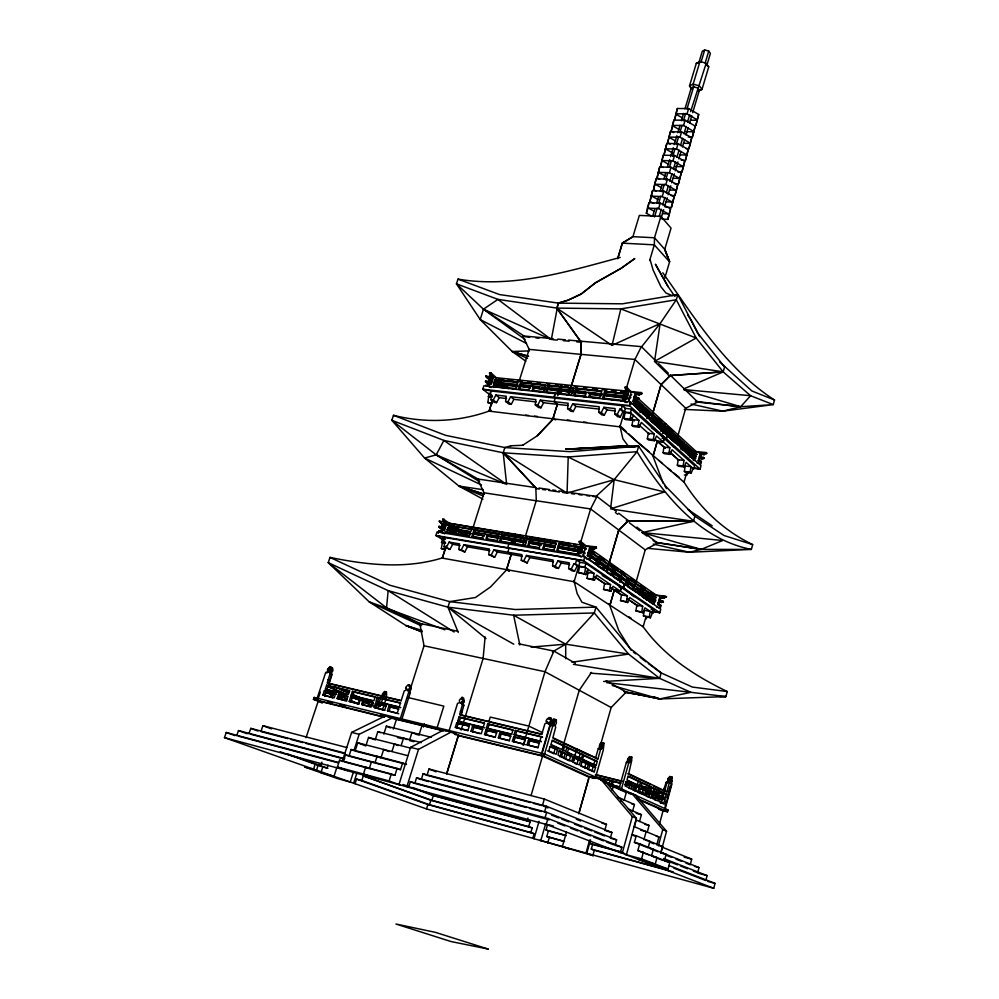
<?xml version="1.0" encoding="UTF-8"?>
<svg xmlns="http://www.w3.org/2000/svg" width="999" height="999" viewBox="0 0 999 999"><rect width="100%" height="100%" fill="white"/><g stroke="black" fill="none" stroke-linecap="round" stroke-linejoin="round"><path stroke-width="1.5" d="M463.861 705.144L461.001 703.121L462.687 700.799L462.137 697.339L463.611 698.026L464.16 701.485L462.475 703.808L463.861 705.144L461.163 715.222L541.758 734.427M486.738 377.322L485.864 375.999L488.236 378.758L485.851 376.611M567.944 449.138L565.721 449.138L638.648 446.216L666.021 486.638L694.904 516.158L693.456 521.341L610.564 508.841L664.51 491.958L614.185 479.67L567.057 493.119L568.219 457.018L637.05 451.698C663.498 494.717 699.175 539.048 751.36 549.425L752.659 544.605C724 530.731 700.199 508.616 683.653 481.443M381.094 696.815L382.405 696.415L382.58 693.893L384.403 691.495L386.438 691.97L386.601 695.254L385.314 697.29M444.73 524.687L440.796 523.251L439.348 521.003L444.642 522.252M441.758 523.863L439.348 521.003M331.68 674.088L328.883 672.14L330.494 669.942L330.107 666.683L331.668 667.382L332.055 670.641L330.457 672.839L331.68 674.088L328.896 683.591L401.198 700.848M601.548 744.18L601.248 742.594L599.75 744.417L599.45 747.989L598.276 748.551L595.466 758.416L597.877 759.003L600.686 749.125L601.848 748.563L602.16 744.992L604.07 743.368L603.209 750.361L595.342 778.096M633.478 415.409L631.356 420.242L630.082 419.118L631.106 413.286L625.049 412.587L621.316 409.278L622.377 405.694L625.399 408.391L631.455 409.078L694.605 465.721L693.668 469.068L686.138 462.35L684.228 466.958L683.104 465.971L684.04 460.477L672.015 449.737L670.054 454.408L668.905 453.384L669.854 447.802L656.505 435.976L654.47 440.721L653.271 439.647L654.258 433.966L641.333 422.427L639.235 427.222L637.986 426.123L638.998 420.342L630.406 412.662L622.939 411.813L620.254 417.008L617.707 416.708L614.647 414.036L615.109 408.579L603.933 407.305L601.236 412.487L598.713 412.2L599.2 406.768L572.752 403.771L570.079 408.891L567.607 408.616L568.131 403.246L540.372 400.099L537.699 405.169L535.289 404.882L535.851 399.588L510.626 396.728L507.967 401.735L505.606 401.461L506.206 396.228L495.891 395.055L493.244 400.037L490.909 399.762L491.52 394.568L490.234 394.418L491.321 391.009L622.377 405.694L629.482 405.631L700.074 469.105L701.023 465.709L630.556 401.973L483.866 385.789L482.754 389.235L488.761 393.968M669.929 777.971L669.692 776.523L668.381 778.246L668.094 781.543L667.082 782.092L664.585 791.245L666.87 791.807L669.355 782.654L670.366 782.092L670.666 778.795L672.315 777.247L671.515 783.703L664.922 808.004M485.114 636.887L483.116 658.453L461.151 730.082M610.476 587.574L614.285 590.159L620.254 591.196L621.316 587.424L654.033 609.815L653.046 613.324L644.942 607.829L642.931 612.762L641.733 611.95L642.694 606.293L629.757 597.502L627.684 602.509L626.435 601.673L627.422 595.916L612.986 586.263L610.839 591.346L609.54 590.471L610.564 584.615L596.628 575.149L594.405 580.307L593.069 579.408L594.105 573.438L584.84 567.145L577.31 565.834L574.525 571.253L571.952 570.791L568.656 568.606L569.193 562.799L557.917 560.851L555.144 566.246L552.597 565.796L553.146 560.027L526.498 555.432L523.738 560.764L521.253 560.327L521.84 554.632L493.931 549.812L491.171 555.082L488.736 554.657L489.385 549.038L463.973 544.655L461.238 549.85L458.866 549.438L459.528 543.893L449.15 542.095L446.416 547.265L444.068 546.853L444.755 541.346L443.469 541.121L444.605 537.537L583.653 560.714L623.364 587.912L624.425 584.215L584.79 556.868L437.062 531.868L435.901 535.489L442.532 539.547M553.621 721.253L553.858 719.13L556.356 719.705L556.306 723.376L554.994 725.736L555.706 727.21L552.909 737.662L597.877 759.003M618.856 789.26L626.398 762.287L627.509 761.8L627.734 759.153L629.445 756.593L631.793 757.155L631.718 760.514L628.708 773.701L666.87 791.807M610.751 507.305L614.185 479.67L637.05 451.698L638.648 446.216L569.842 451.648L504.957 447.577M443.956 527.534L443.044 530.382L444.53 530.631L445.417 527.859L442.607 526.785L441.97 524.575L445.891 526.348L446.815 523.476L443.431 521.64L442.694 518.868L450.099 523.601L448.626 523.364M446.815 523.476L444.917 521.89L444.193 519.105M489.897 387.325L487.524 385.439L488.311 382.954L491.283 384.303L492.12 381.655L489.423 380.519L488.823 378.234L492.582 380.219L493.456 377.485L491.983 377.322L490.209 375.512L489.547 372.664L491.021 372.827L496.54 378.022L495.067 377.872M493.456 377.485L491.695 375.674L491.021 372.827M577.859 552.297L580.968 553.583L583.204 546.028L579.82 544.13L579.195 541.221L580.844 541.495L586.251 546.091M583.204 546.028L581.468 544.405L580.844 541.495M626.361 394.667L627.222 391.77L625.611 389.897L625.049 386.913L626.685 387.088L631.68 392.482M625.087 398.963L626.723 399.138L628.846 391.945L627.247 390.072L626.685 387.088M691.183 473.114L690.084 472.14L691.008 466.695L685.239 465.959L684.315 471.391L685.426 472.365L691.183 473.114L693.056 468.531M642.931 612.762L635.888 610.876L636.85 605.232L642.694 606.293M670.054 454.408L664.198 453.671L663.036 452.647L663.985 447.077L669.854 447.802M650.411 617.794L643.418 615.921L644.38 610.327L650.187 611.388L649.238 616.995L650.411 617.794L652.397 612.887M684.228 466.958L678.433 466.208L677.31 465.222L678.246 459.74L684.04 460.477M627.684 602.509L620.516 600.599L621.503 594.855L614.323 590.009L620.279 591.071L621.303 587.562L585.938 563.374L579.832 562.325L576.573 560.102L575.449 563.873L579.482 566.595L585.589 567.657L584.527 573.676L585.901 574.587L588.149 569.393M654.47 440.721L648.538 439.985L647.327 438.923L648.314 433.254L654.258 433.966M585.901 574.587L578.421 572.602L579.482 566.595M594.405 580.307L587 578.334L588.036 572.377L594.105 573.438M631.356 420.242L625.299 419.53L624.025 418.406L625.049 412.587M639.235 427.222L633.229 426.511L631.967 425.399L632.979 419.642L638.998 420.342M610.839 591.346L603.546 589.398L604.57 583.553L594.393 576.673M651.485 216.059L646.365 213.274L648.925 202.66L660.252 203.097L670.566 208.766L667.856 219.343L662.237 219.106M648.226 206.568L648.925 202.66M653.783 203.496L649.949 201.398L652.534 190.722L663.848 191.109L674.125 196.815L671.403 207.442L665.784 207.23M491.995 403.946L487.862 402.535L489.173 393.019M649.949 201.398L652.534 190.722M445.566 549.937L441.308 548.551L442.345 542.857L441.521 542.345L442.657 538.786L445.404 539.26M656.068 190.971L653.521 189.56L656.118 178.833L667.432 179.171L677.684 184.902L674.937 195.592L670.729 195.454M653.521 189.56L656.118 178.833M659.615 179.196L657.08 177.772L659.702 166.995L671.003 167.283L681.218 173.052L678.458 183.791L674.25 183.666M657.08 177.772L659.702 166.995M663.161 167.47L660.626 166.046L663.261 155.207L674.562 155.444L684.74 161.239L681.955 172.04L677.759 171.928M660.626 166.046L663.261 155.207M666.808 143.456L664.16 154.345L666.808 143.456L678.096 143.644L688.236 149.475L685.451 160.327L681.243 160.24M670.192 144.143L667.669 142.707L670.341 131.768L681.618 131.905L691.733 137.762L688.923 148.676L686.126 148.626M667.669 142.707L670.341 131.768M673.688 132.555L671.178 131.119L673.863 120.117L685.139 120.205L695.217 126.086L692.382 137.063L688.186 137M673.039 124.425L673.863 120.117M677.372 108.516L674.662 119.568L677.372 108.516L688.636 108.554L698.676 114.473L695.828 125.487L698.676 114.473M667.856 219.343L670.566 208.766M671.403 207.442L674.125 196.815M674.937 195.592L677.684 184.902M678.458 183.791L681.218 173.052M681.955 172.04L684.74 161.239M685.451 160.327L688.236 149.475M688.923 148.676L691.733 137.762M692.382 137.063L695.217 126.086M662.787 272.764C695.204 318.706 726.373 368.881 774.512 400L773.251 404.62L750.586 395.716L723.201 371.89L696.178 337.999L620.829 308.891L556.78 308.092L612.012 345.392L620.829 308.891L676.298 299.762L677.809 294.618L622.365 303.821L558.329 303.134L556.78 308.092L581.58 342.595M590.534 839.934L586.788 853.296L713.761 888.286L715.034 883.366L668.905 865.484M660.476 852.159L699 867.557L697.652 872.726L693.356 871.041M663.573 858.478L707.092 875.611L705.818 880.531L673.826 868.156M661.738 846.965L691.695 859.14L690.209 864.797L685.913 863.086M668.031 869.018L641.57 858.878L624.675 854.27L651.498 864.497L668.031 869.018L669.792 862.412L637.849 850.574L639.685 843.793L634.402 842.382L636.201 835.763L631.942 834.627M642.719 626.148C663.96 656.018 694.792 675.836 727.272 691.545L725.923 696.59L659.727 698.938L624.949 691.882M659.54 823.875L663.136 810.464L639.335 799.912M661.5 810.326L667.557 811.85L668.044 810.014L544.68 753.983L314.086 697.427L313.449 699.325L321.965 702.871M660.651 853.221L666.558 831.205L635.664 795.142L626.423 792.032L605.057 782.354M636.201 835.763L662.649 846.54L660.926 852.959L666.108 854.357L664.347 860.938L669.792 862.412M662.924 860.376L651.548 855.931L653.346 849.25L649.412 848.201M656.755 844.967L658.928 836.937L633.816 826.473M658.378 845.791L662.749 829.57L631.78 793.368M643.918 839.747L646.128 831.605L640.696 830.181M647.202 832.379L649.088 825.449L636.226 819.967L634.303 826.997M641.57 858.878L643.418 852.072M658.691 796.715L657.554 800.848L652.347 798.451L653.483 794.305L658.691 796.715L652.472 794.33M661.9 796.128L662.587 793.581L654.008 791.433M663.536 790.421L666.108 782.392L667.994 781.93L667.732 779.395L669.979 776.91L671.041 777.434M660.426 803.308L661.538 799.225L652.11 796.852M660.127 797.876L662.524 798.988L661.4 803.084L663.686 803.658L664.81 799.562L660.027 797.339L658.903 801.46L663.686 803.658M653.858 788.636L664.035 793.431L662.986 797.264L665.272 797.839L666.321 794.005L654.894 788.611L653.833 792.494L665.272 797.839M665.009 805.007L666.171 800.711M666.945 797.851L670.067 786.413M670.591 782.279L671.965 780.694M664.909 809.777L671.902 784.065L670.841 783.553M600.786 779.295L604.957 781.193L636.413 818.293L626.423 854.757L622.252 853.158L632.317 816.545L600.786 779.295L590.284 776.685M639.547 821.515L641.408 814.684L628.483 809.078M650.973 797.826L645.891 795.504L647.04 791.32L652.11 793.668L650.973 797.826L648.663 797.239L649.8 793.094L647.265 791.92M641.071 782.617L651.535 787.549L650.474 791.433L652.784 792.007L653.846 788.124L642.095 782.579L641.008 786.525L652.784 792.007M655.269 800.261L656.393 796.141M549.238 819.854L414.822 783.391L416.546 777.834L546.64 812.312L616.595 839.859L615.084 845.329L621.853 847.152L620.342 852.646L622.252 853.158M632.642 811.051L634.427 804.557L617.307 796.965M637.837 791.807L639.01 787.587L634.053 785.289L632.879 789.535L637.837 791.807L633.016 790.084M639.497 785.813L640.584 781.867L628.109 775.986L626.997 779.982L639.497 785.813L637.162 785.239L638.249 781.293L628.533 776.71M639.485 788.311L643.306 790.084L642.157 794.267L644.467 794.842L645.629 790.659L640.546 788.311L639.385 792.519L644.467 794.842M609.989 786.288L610.751 783.553M416.546 777.834L421.278 779.62L423.077 773.813L546.228 806.181L611.937 832.467L610.352 838.186L616.595 839.859M620.729 801.448L621.465 798.813L618.756 798.126M624.1 800.436L626.423 792.032M626.41 782.254L630.169 783.99L628.995 788.236L631.343 788.823L632.517 784.577L626.261 781.68L625.074 785.951L631.343 788.823M634.278 790.546L635.327 786.762L625.187 784.227M635.514 791.22L636.675 787.012L634.19 785.863M656.53 606.992L660.339 608.054L661.051 605.506L657.717 604.52L658.478 601.798L663.411 602.285L662.874 601.023L658.903 600.312L659.69 597.489L666.508 596.765L663.773 598.264L659.69 597.489M699.65 458.641L698.9 461.313L698.214 460.689L698.938 458.091L703.771 458.504L703.97 457.804L699.337 456.668L700.087 453.971L703.408 454.07L706.093 452.547L706.78 453.171L704.095 454.707L700.087 453.971M658.466 605.032L659.24 602.235M660.426 598.001L659.64 600.824L658.903 600.312M658.004 603.471L659.29 602.597M700.786 454.607L700.024 457.305L699.337 456.668M699.263 460.539L699.45 459.84M673.289 871.915L594.293 850.249L591.283 849.125L592.594 844.417L589.797 843.368L621.253 851.922M659.602 607.542L660.314 604.982L657.717 604.52M610.027 786.113L610.639 783.94L604.645 782.442M700.786 461.014L701.473 461.638L700.799 464.085L700.099 463.461L700.786 461.014L698.214 460.689M662.674 601.76L662.874 601.023M703.084 457.879L703.284 457.167M594.293 850.249L592.981 854.932L593.831 855.244M612.212 790.396L613.398 786.138L610.526 785.414M604.745 830.556L606.468 824.325L544.293 799.038L428.971 769.018L427.023 775.336L530.382 802.522M621.216 789.859L628.746 762.861L629.87 762.374L630.094 759.715L631.793 757.155M646.016 616.633L643.144 626.835L609.977 605.132L614.298 590.034L621.902 595.154M686.738 472.502L684.003 482.23L653.184 455.556L657.305 441.183L663.224 441.87L664.21 438.411L663.249 441.995L657.342 441.271L653.184 455.669L619.942 426.835L489.073 411.151L492.657 399.85L489.073 411.151M654.033 599.912L654.782 597.252L642.519 588.673M693.381 460.551L695.179 454.133L684.927 444.767M653.958 603.846L655.844 597.115L642.532 594.742M694.492 460.214L696.291 453.796L691.895 453.246M539.997 840.309L593.443 855.743L586.001 853.009L589.622 840.097M683.915 388.836L723.201 371.89L724.6 366.958L697.627 332.954L677.809 294.618L672.065 295.604L665.871 292.932L660.938 286.788L653.109 270.005L650.137 259.827M609.003 784.19L610.064 780.456L594.38 776.535M611.088 784.715L612.137 780.968L620.829 783.141M612.137 780.968L613.249 781.48L612.2 785.214L617.994 786.675M635.789 588.848L640.047 591.808L639.273 594.555L640.846 594.842L642.769 588.024L630.007 579.07L628.034 585.988L633.753 589.934L634.54 587.162L628.833 583.191M628.421 578.796L641.196 587.749L640.471 590.309L642.045 590.584L629.27 581.668M680.719 449.1L681.468 446.478L677.497 442.882M681.867 445.042L682.554 442.607L671.765 432.729M578.671 813.785L589.235 776.435M579.008 813.136L588.723 778.783M671.141 435.864L676.448 440.684L675.686 443.331L670.379 438.524L672.265 431.93L684.115 442.794L682.28 449.3L680.294 447.502M628.383 583.703L632.966 586.888L632.167 589.66L633.753 589.934M634.815 586.475L645.229 549.862L657.554 543.006L636.813 527.11M676.61 440.309L685.714 408.279L697.639 401.998L670.416 375.262L661.063 384.615L650.661 420.542L654.095 423.588M566.433 832.279L562.387 846.49L569.954 849.25M677.322 444.817L678.084 442.17L683.029 446.665L681.468 446.478M587.1 768.468L588.361 764.023L582.242 761.176L580.956 765.659L587.1 768.468L580.981 766.183M588.923 764.809L593.144 766.77L591.883 771.178L594.293 771.777L595.554 767.357L589.947 764.759L588.686 769.205L594.293 771.777M596.078 765.496L582.629 759.228L583.828 755.032L597.252 761.363L596.078 765.496L593.668 764.909L594.842 760.776L582.742 755.082M599.263 749.362L611.151 707.504L626.173 692.095L606.156 680.731M564.06 841.495L546.79 836.525L548.414 830.893L546.016 829.994L547.614 824.45M619.867 581.83L621.478 576.236L614.822 571.728M621.328 578.808L627.572 582.305L621.765 578.284L620.966 581.093L626.773 585.114L628.746 578.184L622.227 573.626L622.789 571.665L621.191 571.391L624.937 574.025M662.787 433.141L664.323 427.822L658.154 422.315M663.811 432.579L664.585 429.895L669.967 434.79L668.393 434.602L664.073 430.694M547.677 843.094L549.3 837.449M673.151 446.678L666.271 438.661L667.282 435.139L666.283 438.773L662.312 438.286M625.174 584.827L625.998 581.955M622.227 573.626L620.629 573.351L627.16 577.909L626.41 580.506L628.009 580.794L619.88 575.961L623.139 578.234M668.806 433.154L669.505 430.681L658.304 420.567M657.729 423.788L663.199 428.758L662.424 431.456L656.942 426.486L658.878 419.805L671.091 430.856L669.205 437.462L664.897 433.554M573.414 757.617L578.196 759.839L576.91 764.322L574.512 763.224M581.393 758.653L567.519 752.185L568.756 747.926L582.604 754.457L581.393 758.653L578.958 758.054L580.157 753.87L567.682 747.989M580.631 760.439L579.345 764.922L573.376 762.175L574.675 757.667L580.631 760.439L578.196 759.839M584.665 767.869L585.938 763.423L582.255 761.725M586.001 853.009L534.04 838.735L539.073 821.29M544.467 812.299L546.228 806.181M544.942 818.193L546.64 812.312M540.809 840.596L545.666 823.713M546.228 824.425L547.939 818.493L410.327 781.717L408.591 787.312L546.228 824.425L620.342 852.646M613.948 573.813L618.681 577.097L617.869 579.907L614.31 577.459M660.839 431.256L661.613 428.571L657.23 424.6M614.385 573.276L620.279 577.372L619.467 580.194L613.561 576.111L615.596 569.093L622.215 573.738L622.777 571.778L621.178 571.503M619.842 581.942L621.453 576.348L619.855 576.073M662.762 433.254L664.298 427.922L662.737 427.634L664.298 427.922L670.379 433.341M565.746 754.07L570.541 756.293L569.243 760.813L564.435 758.603M572.989 756.892L571.69 761.413L565.696 758.666L567.007 754.108L572.989 756.892L570.541 756.293M572.939 762.412L576.798 749L595.379 757.717M531.081 795.466L542.532 756.106L458.241 735.639L446.678 773.538M593.194 778.446L544.068 756.093L544.68 753.983M534.04 838.735L532.804 838.286L534.128 833.703L530.869 832.517L532.205 827.921L528.708 826.635L530.119 821.79L527.16 820.679L527.922 818.031M650.674 420.492L661.063 384.615L670.491 375.349M557.529 749.712L556.193 754.307L548.776 750.911L550.124 746.278L557.529 749.712L550.112 746.827M544.293 799.038L542.37 805.669L533.379 803.308M599.412 562.874L605.194 566.895L604.358 569.755L598.563 565.746L600.649 558.628L614.285 568.181L612.25 575.212L610.639 574.924L612.674 567.907L600.262 559.228M643.406 406.943L656.068 418.519L655.344 421.029L656.942 421.216L644.268 409.677M643.031 413.898L645.017 407.13L657.667 418.706L655.731 425.399L650.149 420.342L650.948 417.619L656.518 422.689L654.919 422.502L649.338 417.445M559.952 756.855L561.238 752.409M562.1 749.45L579.258 690.259L591.483 672.402M559.203 751.036L562.724 752.672L561.401 757.217L563.873 757.829L565.197 753.271L559.34 750.549L558.004 755.132L563.873 757.829M563.274 750.749L564.51 746.49L552.435 740.808M566.982 747.09L565.746 751.348L550.973 744.467L552.247 740.134L566.982 747.09L564.51 746.49M544.293 755.019L552.834 725.811L554.145 725.324L554.383 722.427L556.356 719.705M598.938 563.399L603.571 566.608L602.734 569.48L604.358 569.755M646.803 418.581L647.589 415.859L643.294 411.95M648.401 418.768L649.2 416.034L643.831 411.163M555.044 749.113L553.721 753.696L547.527 750.861M589.01 553.483L588.149 556.406L590.884 556.868L590.084 559.627L589.21 559.015L590.022 556.268L587.275 555.806L589.51 548.239L593.056 548.476L595.978 546.828L596.453 548.064L593.918 549.088L590.372 548.851L589.485 551.885L588.611 551.286L592.819 551.985L593.456 553.384L591.283 553.858L588.149 552.872L593.456 553.384M636.363 402.447L635.601 405.057L634.79 404.333L635.564 401.71L632.842 401.411L634.964 394.218L638.486 394.268L641.346 392.582L642.157 393.319L639.285 395.005L634.964 394.218M592.582 552.784L592.819 551.985M638.286 397.565L635.913 398.876L633.666 398.626L636.713 399.612L639.085 398.301L634.115 397.115L639.085 398.301M539.935 740.921L541.208 736.6L515.309 730.406L514.035 734.677L541.346 741.57L514.035 734.677M548.576 723.089L546.216 721.166L546.728 719.442L549.138 717.482L551.336 718.356L552.247 721.166L550.249 724.4L551.323 725.649L548.863 723.713L550.861 720.491L549.949 717.669M462.4 704.47L459.69 714.56L541.845 734.115L544.88 723.788L547.177 722.402M595.479 564.46L597.564 557.33L591.208 552.884M640.059 412.5L642.057 405.706L634.49 398.801M541.383 754.145L549.925 724.962M587.762 554.782L597.951 561.85L597.102 564.747L589.447 559.452M589.023 550.486L599.188 557.604L598.413 560.289L588.224 553.196M541.795 754.407L550.337 725.224L554.145 725.324M635.988 404.033L642.482 409.927L641.683 412.674L637.35 408.753M635.913 398.876L643.668 405.894L642.919 408.441L634.265 400.562M551.66 724.737L551.885 721.852L553.858 719.13M581.231 557.08L578.683 555.332L580.182 550.387L578.184 548.026L578.421 547.227L580.656 548.788L581.555 545.754M626.885 402.597L624.6 400.537L625.911 396.178L624.288 392.782L625.923 392.957L627.996 394.842M523.139 745.466L544.979 671.728L553.896 651.073L575.374 663.261M610.651 587.662L614.298 590.122L609.939 605.232L574.1 581.718L579.832 562.325M619.942 426.835L625.399 408.391M664.635 278.571L669.605 261.738L664.76 249.325L654.495 237.762L632.916 236.676L622.464 242.969L617.857 258.566M527.06 744.829L528.421 740.222L539.36 742.869L537.999 747.489L527.06 744.829L538.049 747.801M583.079 555.044L585.214 547.814M628.683 400.911L630.706 394.031M628.908 400.974L630.943 394.106L631.755 394.842M528.483 745.479L529.832 740.871L528.421 740.222M584.79 556.868L583.653 560.714L435.901 535.489L444.605 537.537M630.556 401.973L629.482 405.631L482.754 389.235L491.321 391.009M584.84 567.145L585.938 563.374M630.406 412.662L631.455 409.078M634.477 399.363L633.653 402.147L632.842 401.411M634.914 397.852L635.776 394.967M512.375 741.258L513.736 736.675L525.374 739.485L524.013 744.08L512.375 741.258L525.437 744.73M515.459 735.339L516.733 731.068L515.309 730.406M513.811 741.895L515.172 737.324L513.736 736.675M669.605 261.738L664.76 249.325L671.053 228.122L660.913 216.346L639.348 215.422L632.916 236.676L622.29 243.144L617.582 258.629M622.714 400.562L623.563 397.714M623.988 396.291L625.736 390.397M626.623 387.45L634.939 359.465L641.37 346.641L655.394 360.464M580.856 541.695L590.596 508.953L596.99 496.503L616.296 511.376M580.182 550.387L581.83 550.661L580.631 549.825L580.069 547.502L582.305 549.063M625.911 396.178L627.547 396.353L625.923 392.957M578.146 549.999L558.99 546.79L558.104 546.191L558.903 543.493L559.802 544.105L557.654 551.261L578.284 554.745M606.505 399.15L603.408 398.813L605.444 392.008L604.62 391.271L603.858 393.831L625.536 396.178M659.14 216.621L661.363 209.228M662.687 204.795L664.909 197.402M666.233 192.969L668.456 185.564M669.78 181.131L672.002 173.739M673.326 169.306L675.549 161.913M676.872 157.467L679.095 150.075M680.419 145.642L682.629 138.249M683.965 133.804L686.176 126.411M687.512 121.978L689.722 114.585M690.609 111.626L706.206 63.224L699.962 61.501L696.303 63.362L689.497 85.926L692.095 89.435M696.303 63.362L698.713 63.124L702.309 51.186L704.695 49.95L708.753 51.074L705.169 63.037L708.753 66.808L701.997 89.386L698.326 91.159M660.913 216.346L654.495 237.762L654.32 244.842L649.637 260.514M660.963 218.644L663.648 209.69M664.535 206.706L667.22 197.752M668.106 194.755L670.791 185.802M671.69 182.817L674.362 173.863M675.262 170.879L677.934 161.913M678.833 158.928L681.068 151.461M682.404 146.99L684.64 139.523M685.976 135.04L688.211 127.572M689.56 123.102L691.795 115.634M692.682 112.65L699.387 90.26L697.702 87.962L693.618 86.826L691.233 87.999L684.952 108.879M652.634 216.308L654.882 208.853M656.68 202.884L658.478 196.915M660.264 190.946L662.062 184.977M663.86 179.008L665.659 173.039M667.444 167.07L669.692 159.615M670.591 156.631L673.289 147.677M674.175 144.693L676.872 135.739M677.772 132.755L680.019 125.3M681.355 120.817L683.603 113.362M552.11 550.324L554.87 550.786L553.983 550.187L556.131 543.031L529.907 538.686L527.747 545.766L531.543 546.853M654.532 216.933L657.192 208.067M658.528 203.621L660.751 196.229M662.087 191.796L664.298 184.403M665.634 179.97L667.856 172.577M669.63 166.671L671.415 160.752M672.739 156.319L674.962 148.926M676.298 144.493L678.521 137.1M679.844 132.655L682.067 125.262M683.403 120.829L685.626 113.436M686.962 109.003L693.618 86.826L693.156 84.128L699.962 61.501L701.111 61.913L704.695 49.95M498.339 737.836L499.7 733.291L510.726 735.951L509.365 740.521L498.339 737.836L509.415 740.833M647.277 208.104L658.616 208.554L660.252 203.097M650.898 196.141L662.212 196.553L663.848 191.109M654.495 184.228L665.809 184.59L667.432 179.171M658.079 172.365L669.38 172.677L671.003 167.283M661.65 160.552L672.939 160.814L674.562 155.444M665.197 148.789L676.485 149.001L678.096 143.644M668.743 137.075L680.019 137.238L681.618 131.905M672.265 125.399L683.541 125.512L685.139 120.205M675.774 113.774L687.037 113.849L688.636 108.554M499.787 738.486L501.148 733.94L499.7 733.291M585.052 552.822L557.629 547.764L556.755 550.661L577.41 554.145M603.408 398.813L602.584 398.077L603.408 395.329L629.732 398.201M540.172 544.842L541.071 545.442L528.621 542.907L540.172 544.842L539.298 547.714L527.747 545.766M583.229 396.578L586.101 396.903L585.264 396.178L586.088 393.431L574.625 392.182L585.501 394.006M484.515 734.465L485.889 729.944L496.653 732.542L495.279 737.087L484.515 734.465L495.392 737.412M486.401 728.021L487.674 723.788L512.999 729.844L511.713 734.128L486.401 728.021L487.849 728.683L489.123 724.462L487.674 723.788M488.923 721.453L490.247 717.082L528.883 726.073L542.594 732.692M485.976 735.127L487.337 730.606L485.889 729.944M543.781 545.442L544.68 546.041L543.806 548.926L542.907 548.326L543.781 545.442L554.845 547.29M589.672 393.831L590.509 394.555L589.672 397.29L588.848 396.566L589.672 393.831L600.649 395.03M646.365 213.274L647.989 207.867L654.395 211.363M671.178 131.119L672.764 125.862L679.02 129.483M572.14 395.354L571.303 394.63L573.351 387.912L547.976 385.177L545.916 391.845L557.13 393.069L557.966 390.372L546.753 389.148L557.417 390.934M471.041 731.193L472.415 726.685L482.654 729.17L481.293 733.691L471.041 731.193L479.82 733.628M588.848 396.566L599.825 397.777L601.86 390.971L575.849 388.174L573.801 394.905L585.264 396.178M528.658 546.366L529.557 543.419M529.907 538.686L530.819 539.298L530.007 541.945L529.095 541.346L555.319 545.729M575.849 388.174L576.698 388.911L574.637 395.629L578.933 396.103M472.515 731.842L473.888 727.347L472.415 726.685M532.804 838.286L426.536 808.94L427.884 804.557L356.543 779.083L355.057 783.728L317.907 770.641L304.707 767.032L337.237 778.483L350.237 782.042L353.446 772.015M530.869 832.517L429.495 804.719L430.844 800.324L363.286 775.861L361.813 780.506L356.543 779.083M528.708 826.635L431.868 800.274L433.291 795.629L402.959 784.49M508.853 544.08L507.717 547.752L508.941 548.538L507.817 552.21L511.238 554.408L506.555 569.655L509.453 570.654M555.819 419.892L552.922 418.831L557.392 404.32L554.158 401.66L555.232 398.176L554.095 397.215L555.169 393.718L554.145 397.215M514.685 540.571L515.596 541.171L514.735 544.018L513.811 543.419L514.685 540.571L526.098 542.482M561.65 391.396L560.814 394.106L559.964 393.381L560.801 390.671L572.976 392.644L560.801 390.671M446.615 774.275L458.628 734.927M568.581 394.667L569.43 391.87M568.456 340.097L580.669 341.221L580.956 354.37L569.867 390.472L551.56 388.449M568.731 394.605L569.58 391.82M641.37 346.641L580.794 341.183L581.081 354.345L570.017 390.422L573.101 390.759M522.44 545.941L524.575 538.673L556.418 543.881M525.586 535.701L536.201 500.786L484.053 492.807L477.435 478.958L535.814 487.612L536.301 500.736L590.596 508.953L645.229 549.862M517.582 544.492L526.136 545.941L525.224 545.342L527.385 538.274L501.835 534.028L499.662 541.033L500.586 541.62L502.759 534.64L501.835 534.028M448.888 731.418L457.554 703.333L459.565 702.784L459.44 700.049L462.137 697.339M455.332 727.359L456.705 722.901L469.293 725.936L467.919 730.431L455.332 727.359L467.994 730.744M457.754 721.128L459.041 716.945L484.515 723.039L483.229 727.26L457.754 721.128L459.24 721.79L460.527 717.619L459.041 716.945M512 544.43L513.736 538.786L517.507 539.86M557.767 395.766L559.827 389.048L563.511 390.085M456.818 728.021L458.191 723.551L456.705 722.901M552.872 418.831L557.342 404.32M511.238 554.408L506.543 569.655L509.115 571.241M437.175 727.547L443.818 706.118L407.679 697.439M498.126 541.208L497.202 540.609L499.363 533.628L474.238 529.458L472.065 536.376L473.002 536.962L473.876 534.178L472.939 533.578L484.365 535.926L473.876 534.178M544.33 392.295L543.468 391.571L545.529 384.915L520.579 382.23L518.506 388.823L528.921 389.972L529.757 387.287L519.343 386.151L530.631 388.012M546.778 392.557L548.838 385.901L547.976 385.177M453.708 733.366L456.693 734.09L443.743 729.944L410.589 747.352L398.963 784.552L408.591 787.312M418.881 735.401L422.04 725.299L423.863 726.073M423.451 726.822L424.325 724.038M474.5 537.225L483.479 538.736L482.554 538.136L483.429 535.327M406.88 786.688L418.494 749.362L451.536 731.842M558.329 303.134L567.932 300.237L581.081 294.056L595.429 282.829L621.266 268.281L634.827 258.529L621.141 268.244L595.429 282.829L581.193 294.093L567.932 300.237L558.204 303.097L551.311 339.598L497.927 299.388L456.443 283.841L458.004 279.121C512.799 288.424 567.669 271.541 620.167 257.43M486.888 535.914L499.001 538.386L498.076 537.787L486.888 535.914L486.001 538.723L497.202 540.609M534.053 388.386L533.216 391.059L532.355 390.347L533.191 387.662L545.167 389.598L533.191 387.662M487.812 536.513L486.938 539.323L496.728 540.971M389.111 780.943L391.296 773.988L339.585 760.214L337.387 767.02L348.663 771.091L400.099 784.964L389.111 780.943L337.387 767.02M401.298 745.179L403.509 738.124L407.068 739.585M344.742 761.975L394.917 775.336L397.09 768.406L345.479 754.819L343.306 761.588L339.585 760.214M481.743 533.891L474.363 532.654L475.174 530.057L474.238 529.458M519.38 389.535L520.217 386.875M520.579 382.23L521.441 382.954L520.666 385.427L519.792 384.702L544.755 387.412M388.973 751.56L383.641 749.462L381.006 757.804L377.073 756.293L374.962 762.974L400.512 769.705L402.634 762.949L351.124 749.525L348.988 756.131L345.479 754.819M506.655 484.478L503.209 452.797L504.857 447.552L510.864 445.816M393.369 729.07L396.528 719.068L385.589 715.771L351.636 732.392L342.282 761.388M392.095 751.161L394.355 743.993L398.251 745.554M445.342 531.818L469.455 535.926L470.329 533.141L447.477 529.308M516.783 389.248L515.909 388.536L516.745 385.876L494.03 383.391M513.536 384.652L518.081 385.139L517.207 384.428L517.981 381.955L495.267 379.508M518.918 381.805L529.17 349.375L522.689 335.901L553.196 338.698M472.802 528.409L484.053 492.807M423.501 726.648L424.2 724.437L429.895 726.885M383.828 734.128L386.351 726.161L431.243 737.287M574.1 581.718L442.307 558.116L446.078 546.266M330.107 673.388L327.322 682.916L401.186 700.536L404.283 690.796L406.181 690.184L406.094 686.7L408.354 684.827L410.589 685.701L411.313 688.336L409.403 691.383L410.327 692.544L401.623 720.004M410.327 692.544L407.892 690.696L409.815 687.637L409.078 685.002M400.087 719.355L408.816 691.857M409.078 693.019L424.038 645.779L419.767 623.413L457.754 631.243M353.584 783.328L356.88 772.989M410.776 748.164L368.556 737.437L365.834 745.953L357.742 742.794L355.095 751.048L381.006 757.804M375.149 740.059L377.809 731.68L421.366 742.607M445.417 527.859L444.093 527.035L443.456 524.812M488.561 384.116L489.435 381.406L485.701 381.006L485.464 381.718L487.849 383.329L485.464 381.718M492.12 381.655L490.309 378.396M442.107 532.242L442.932 529.645L441.446 529.395L440.609 531.992L444.73 533.866M491.383 387.487L488.998 385.602L489.797 383.117M445.329 523.226L444.405 526.098L441.97 524.575M491.983 377.322L489.797 384.14L488.311 382.954M387.425 710.739L388.811 706.405L398.638 708.778L397.252 713.136L387.425 710.739L398.788 713.798M388.961 711.4L390.347 707.067L388.811 706.405M493.818 382.642L494.642 380.057L517.345 382.505M446.828 532.067L449.013 525.224L464.285 534.865L456.443 530.594M493.431 386.026L495.504 379.495L506.206 388.112L501.648 387.575M442.307 558.116L446.103 546.241M393.032 717.594L359.165 734.315L353.933 750.599L351.124 749.525M377.26 697.302L400.524 702.871L399.225 706.955L375.961 701.335L377.26 697.302L378.796 697.976L377.51 702.01L400.749 707.617M375.786 708.191L377.172 703.883L375.624 703.209L374.238 707.529L384.74 710.376M378.609 703.721L377.972 705.731L380.007 706.218L380.656 704.22M380.706 698.014L378.933 702.722M381.206 703.321L383.129 697.302M384.44 696.902L384.615 694.38L386.438 691.97M441.321 528.708L440.359 528.109L443.344 529.045L441.321 528.708L438.873 527.072L439.11 526.323L442.869 526.948L441.508 531.218L439.048 530.806L438.224 533.391M486.363 382.43L485.701 381.006M382.492 709.852L386.089 698.613M336.813 767.607L334.003 776.31L320.904 772.739L322.802 766.92L327.085 768.081L328.022 765.172M358.291 704.083L359.528 700.262L354.258 698.014M361.626 704.445L363.012 700.162L372.914 702.559L371.528 706.867L361.626 704.445L370.254 706.842M363.186 705.107L364.573 700.823L363.012 700.162M321.928 762.15L320.741 765.758L315.172 764.247L313.599 769.068L311.501 768.493M318.431 764.385L316.521 770.254L224.488 737.637L226.249 732.479L338.474 762.474M327.335 686.488L342.282 692.881L341.021 696.753L343.094 697.265L343.943 694.68M345.804 694.005L344.543 697.876L347.177 699M349.2 701.423L350.587 697.152L360.277 699.5L358.878 703.783L349.2 701.423L357.679 703.771M351.111 695.341L352.422 691.345L375.187 696.803L373.876 700.836L351.111 695.341L372.39 700.774M350.761 702.085L352.16 697.814L350.587 697.152M352.672 696.016L353.983 692.02L352.422 691.345M332.192 697.814L333.104 695.029L326.186 692.107L324.8 696.303M337.075 698.463L338.474 694.218L347.689 696.453L346.291 700.711L337.075 698.463L345.229 700.736M338.649 699.125L340.047 694.892L338.474 694.218M322.939 695.017L324.338 690.796L335.664 693.543L334.265 697.777L322.939 695.017L333.017 697.752M325.349 689.123L326.648 685.177L349.575 690.671L348.276 694.655L325.349 689.123L326.923 689.797L328.234 685.851L326.648 685.177M324.525 695.679L325.911 691.47L335.814 693.868M328.858 684.203L331.955 674.824L331.156 673.376L332.967 670.616L332.592 667.994L329.982 667.282L328.234 669.043L327.809 672.452L326.685 672.926M330.107 697.302L331.019 694.517L325.487 692.182M316.958 698.9L325.749 672.364L327.585 671.84L327.56 669.255L330.107 666.683M317.919 699.4L320.354 692.045M491.333 410.239C459.99 422.003 425.861 423.464 393.481 415.309L391.82 420.279L424.612 458.066L458.991 486.101L484.215 494.218M306.006 737.749L318.306 700.898L384.553 717.344M443.069 557.704C405.994 569.33 367.332 565.059 329.982 557.405L328.234 562.624L369.081 601.748L405.981 625.561L421.853 631.942M346.803 747.527L262.899 725.686L260.914 731.555L287.887 738.648M248.938 733.766L250.761 728.371L344.667 753.046M236.726 735.701L238.474 730.569L344.692 758.716M659.827 599.238L661.375 598.089M646.166 618.918L647.427 616.408M688.561 471.665L686.725 475.287L684.315 474.962M568.656 568.606L571.241 569.055L574.025 563.623L575.449 563.873M552.597 565.796L555.919 567.994L558.466 568.431L561.238 563.061L569.667 564.522M521.253 560.327L527.135 562.949L529.882 557.629L553.521 561.725M598.713 412.2L601.798 414.86L604.32 415.159L607.005 409.99L615.372 410.939M614.647 414.036L617.207 414.335L619.904 409.115L621.316 409.278M567.607 408.616L570.779 411.251L573.239 411.538L575.899 406.431L599.35 409.115M488.736 554.657L494.642 557.255L497.39 552.01L522.44 556.343M444.068 546.853L449.975 549.425L452.697 544.28L460.102 545.566M458.866 549.438L464.76 552.022L467.495 546.84L489.86 550.711M535.289 404.882L538.523 407.517L540.934 407.792L543.593 402.747L568.194 405.557M505.606 401.461L508.903 404.071L511.263 404.345L513.898 399.35L536.126 401.898M490.909 399.762L494.23 402.36L496.565 402.634L499.2 397.677L506.555 398.514M331.368 668.831L332.08 667.769M641.021 347.515L660.127 323.551L676.298 299.762L696.178 337.999L654.532 361.401L668.081 374.625M507.667 568.718L490.646 586.85L475.412 597.527L449.687 601.623L389.91 585.252L329.982 557.405M537.337 435.676L553.846 418.269M553.946 418.294L537.425 435.714L522.739 445.229M628.271 520.554L618.718 530.032L606.555 572.04L618.793 530.132L628.359 520.679L618.718 513.236M552.397 651.922L565.696 644.18L594.293 612.949L595.991 607.117L581.942 602.247L577.16 593.568L573.938 580.494M612.012 345.392L660.127 323.551L654.532 361.401L723.226 371.853L669.118 375.636M699.974 456.58L701.435 455.656L699.899 455.469M699.387 90.26L701.997 89.386L699.425 85.864L693.156 84.128L689.497 85.926L691.233 87.999M698.938 458.091L701.76 458.978L703.771 458.504M647.489 548.314L689.422 552.26L751.36 549.425L701.211 549.388L642.107 532.567L693.456 521.341L626.286 520.804M658.478 601.798L663.411 602.285M625.849 447.053L638.648 446.216M571.84 662.212L628.558 654.095L659.652 678.358L690.908 692.319L725.923 696.59L719.804 696.603M531.031 647.09L565.696 644.18L628.558 654.095L594.293 612.949L513.623 615.222L447.939 607.167L388.161 590.646L328.234 562.624L386.551 607.867L420.142 624.325M668.431 375.599L723.201 371.89M570.616 449.038L627.984 445.716L635.089 446.74M603.608 681.505L659.652 678.358L661.163 672.914L630.157 648.463L595.991 607.117L515.347 609.527L449.687 601.623L447.939 607.167L458.229 632.479M510.764 445.791L522.839 445.254M529.27 350.899L512.187 351.511L480.219 319.568L456.443 283.841L483.454 309.19L525.024 339.485M593.468 448.176L565.721 449.138L627.984 445.716L622.864 438.773L619.855 425.599M596.553 448.064L618.131 447.327M626.96 520.929L693.456 521.341M690.409 120.192L697.389 120.255M685.564 131.693L693.955 131.793M683.503 143.269L690.496 143.394M680.032 154.882L687.025 155.032M675.137 166.508L683.541 166.708M673.039 178.247L680.044 178.446M669.517 189.997L676.535 190.222M665.996 201.798L673.014 202.06M662.449 213.636L669.467 213.936M495.966 378.309L495.079 377.597L641.346 392.582M637.587 393.107L630.694 392.083M684.228 409.403L722.864 411.176L773.251 404.62L740.696 406.718L697.539 402.085M622.29 243.144L654.32 244.842L669.505 261.825L664.76 249.325M706.093 452.547L682.217 450.187M698.151 452.622L706.78 453.171M479.582 481.743L436.188 454.857L391.82 420.279L443.906 440.434L503.209 452.797L568.219 457.018L614.185 479.67L595.629 496.765L592.619 496.391M590.347 673.126L659.652 678.358L573.414 664.335M552.797 339.722L557.267 340.122M563.236 340.647L569.193 341.183M576.635 341.845L579.62 342.108M557.779 339.123L565.409 339.822M684.065 389.585L750.586 395.716L740.696 406.718L722.864 411.176L691.021 404.033M581.081 354.345L634.939 359.465L685.714 408.279M529.17 349.375L580.956 354.37M583.641 422.09L586.663 422.39M642.107 532.567L722.652 540.509L701.211 549.388L689.422 552.26L653.221 544.08M595.978 546.828L585.227 545.741L448.613 523.176L523.676 536.038M587.624 546.503L592.232 546.965M489.46 373.339L490.934 373.501M624.949 387.624L626.585 387.799M490.209 375.512L491.695 375.674M625.611 389.897L627.247 390.072M499.038 378.646L503.646 379.133M508.266 379.632L512.874 380.119M517.482 380.619L522.09 381.106M528.234 381.768L531.306 382.093M537.45 382.754L540.521 383.079M546.665 383.741L549.737 384.066M555.894 384.727L558.965 385.052M565.122 385.714L568.206 386.051M574.388 386.713L577.472 387.038M583.641 387.699L586.738 388.037M592.907 388.686L597.539 389.185M602.172 389.685L606.805 390.184M611.438 390.671L616.071 391.171M620.691 391.67L625.324 392.157M604.62 391.271L624.75 393.431M488.598 378.958L490.072 379.121M624.063 393.531L625.699 393.706M521.441 382.954L546.391 385.639M548.838 385.901L574.2 388.636L573.351 387.912M576.698 388.911L601.161 391.546M605.444 392.008L625.561 394.168M489.423 380.519L490.896 380.681M624.8 395.167L626.435 395.342M494.493 381.955L517.207 384.428M572.577 390.434L547.202 387.674L548.064 388.399M577.722 391.258L585.439 392.095M588.523 392.432L602.397 393.943M605.481 394.28L622.439 396.116M486.588 381.718L490.322 382.118L489.435 381.406M495.379 382.679L499.925 383.166M504.458 383.666L509.003 384.153M523.601 385.739L526.535 386.064M532.405 386.7L536.813 387.175M542.682 387.812L545.616 388.136M550.874 388.711L555.082 389.16M569.18 390.696L573.426 391.158M577.447 391.596L582.042 392.095M588.161 392.769L591.221 393.094M597.34 393.756L600.399 394.093M606.231 394.73L609.328 395.067M615.509 395.741L618.606 396.079M623.251 396.578L626.348 396.915M486.963 382.617L488.973 382.842M493.406 383.941L517.619 386.588M590.509 394.555L601.473 395.754M624.35 398.251L603.408 395.329M525.049 336.713L529.682 337.225M535.864 337.899L538.948 338.236M522.564 385.252L539.348 387.113M542.395 387.45L545.454 387.774M488.998 385.602L485.701 385.214L486.588 385.914M493.194 386.039L515.909 388.536M532.355 390.347L543.468 391.571M559.964 393.381L571.303 394.63M602.584 398.077L624.6 400.537M492.569 386.576L497.115 387.075M512.25 388.748L515.272 389.086M520.866 389.697L523.838 390.022M538.773 391.67L542.944 392.132M548.176 392.719L552.385 393.181M566.483 394.73L569.305 395.042M592.419 397.602L596.54 398.052M611.151 399.662L615.796 400.174M620.429 400.686L623.526 401.024M525.486 415.122L528.471 415.447M534.44 416.108L537.425 416.446M630.169 403.808L634.79 404.333M642.057 405.706L643.668 405.894M642.482 409.927L640.871 409.752L634.365 403.846M488.086 396.403L492.195 396.878M665.771 596.241L655.594 595.092L659.24 595.941M662.15 596.266L666.508 596.765M488.861 397.015L491.595 397.327M647.589 415.859L649.2 416.034M656.068 418.519L657.667 418.706M606.605 682.642L690.908 692.319L659.727 698.938L624.013 691.558M487.862 402.535L491.958 403.009M624.025 418.406L630.082 419.118M669.505 430.681L671.091 430.856M695.304 401.361L740.696 406.718L684.003 389.885M661.613 428.571L663.199 428.758M631.967 425.399L637.986 426.123M662.3 438.186L666.271 438.661M676.448 440.684L674.874 440.497L669.567 435.664M682.554 442.607L684.115 442.794M647.327 438.923L653.271 439.647M689.048 451.573L692.107 451.96M686.026 452.51L688.96 452.884M695.179 454.133L696.728 454.333M686.713 453.146L689.647 453.509M692.582 453.871L696.977 454.42L685.339 443.906L684.652 446.353L696.053 456.743M688.274 455.282L695.616 456.206M663.036 452.647L668.905 453.384M701.335 457.467L703.97 457.804M689.347 456.88L695.217 457.617M691.508 457.692L695.903 458.241L684.253 447.777L683.503 450.412L688.074 454.545M697.065 463.061L700.099 463.461M571.565 493.693L574.575 494.08M579.083 494.655L582.092 495.042M586.6 495.616L589.61 496.003M567.307 420.005L570.279 420.379M677.31 465.222L683.104 465.971M727.272 691.545L692.332 687.062L661.163 672.914L648.301 663.511M692.344 468.106L700.074 469.105L694.317 467.894M684.315 471.391L690.084 472.14M625.037 692.557L644.817 695.416M558.204 303.097L499.488 294.555L458.004 279.121M538.973 487.999L549.662 489.572M552.709 490.022L555.769 490.459M558.816 490.909L563.399 491.583M566.458 492.032L596.99 496.503M539.448 489.023L536.376 488.573L503.309 452.822L567.057 493.119M542.519 489.485L545.579 489.935M548.651 490.397L559.39 491.983M562.462 492.445L565.521 492.894M458.991 486.101L483.241 489.71M656.718 542.682L701.211 549.388L655.519 542.232L653.084 540.471M442.607 519.555L444.105 519.805M579.095 541.957L580.756 542.22M443.431 521.64L444.917 521.89M579.82 544.13L581.468 544.405M526.723 536.538L570.866 543.831M573.913 544.33L576.96 544.842M558.903 543.493L582.492 547.415M448.201 525.574L472.564 529.62M475.174 530.057L500.287 534.228L499.363 533.628M502.759 534.64L528.296 538.873L527.385 538.274M530.819 539.298L555.556 543.406M559.802 544.105L580.419 547.527M583.366 548.026L586.313 548.513L585.451 547.902L583.304 555.132L584.178 555.744M559.44 544.393L579.095 547.652L577.035 555.057L578.683 555.332M441.72 525.324L443.219 525.574M578.184 548.026L579.832 548.301M442.607 526.785L444.093 527.035M578.983 549.55L580.631 549.825M447.952 527.797L470.804 531.618L471.628 529.02L447.527 524.975L453.896 528.995M498.551 536.251L473.414 532.055L474.363 532.654M526.573 540.921L501.023 536.663L511.825 538.911M558.104 546.191L580.219 549.875M447.39 528.146L470.229 531.967M484.702 534.378L487.649 534.877M490.609 535.364L493.568 535.864M496.515 536.351L499.475 536.85M520.354 540.334L524.637 541.058M531.456 542.195L541.645 543.893M544.567 544.38L547.477 544.867M550.387 545.354L553.296 545.841M473.863 530.157L498.451 534.278M501.523 534.802L524.575 538.673M446.903 529.645L471.266 533.741L470.329 533.141M511.338 540.459L500.536 538.199L511.838 540.084L510.964 542.932L499.662 541.033M515.596 541.171L525.586 542.844M544.68 546.041L554.358 547.664M580.631 552.072L557.629 547.764M597.564 557.33L599.188 557.604M472.065 536.376L482.554 538.136M513.811 543.419L525.224 545.342M542.907 548.326L553.983 550.187M446.029 532.417L467.345 536.013M504.82 542.345L509.053 543.056M534.428 547.34L538.761 548.076M546.578 549.388L549.338 549.862M586.163 558.503L589.21 559.015M587.037 559.103L590.084 559.627M597.951 561.85L587.4 555.382M612.674 567.907L614.285 568.181M603.571 566.608L605.194 566.895M485.864 375.999L492.007 377.06M486.763 376.723L489.835 377.247M611.912 570.541L613.523 570.829L599.862 561.301M441.521 542.345L445.654 543.056M622.215 573.738L615.084 569.592M442.345 542.857L445.104 543.331M627.16 577.909L628.746 578.184M618.681 577.097L620.279 577.372M441.308 548.551L445.442 549.275M578.421 572.602L584.527 573.676M641.196 587.749L642.769 588.024M632.966 586.888L634.54 587.162M587 578.334L593.069 579.408M619.392 587.087L623.401 587.799L659.79 612.737L660.776 609.19L624.45 584.103L623.401 587.799L634.04 596.778M640.047 591.808L641.62 592.082L636.301 588.386L635.514 591.158L640.846 594.842M634.44 591.346L640.484 592.407M645.017 593.219L652.572 594.555M636.7 592.132L641.233 592.931M644.255 593.468L650.299 594.542M604.57 583.553L610.564 584.615M619.355 587.2L623.364 587.912L602.26 575.511M641.808 595.004L647.714 596.053M650.674 596.578L655.107 597.365M659.565 598.364L661.126 598.638M643.306 597.527L655.881 600.162M645.529 598.301L648.488 598.838M621.503 594.855L627.422 595.916M603.546 589.398L609.54 590.471M645.841 599.525L654.72 601.123M649.55 600.574L655.469 601.635M657.529 603.059L659.078 603.334M620.516 600.599L626.435 601.673M651.136 609.29L654.033 609.815M652.147 611.351L659.79 612.737L652.472 611.001M635.888 610.876L641.733 611.95M643.418 615.921L649.238 616.995M504.857 447.552L445.554 435.327L393.481 415.309M518.743 643.818L553.896 651.073M487.337 378.047L490.309 378.683M424.038 645.779L544.979 671.728L611.151 707.504M552.822 720.866L555.307 721.44M551.885 721.852L554.383 722.427M551.548 723.001L554.045 723.588M551.823 724.163L554.32 724.75M550.337 725.224L552.834 725.811M601.248 742.594L603.658 743.169M601.66 742.806L604.07 743.368M600.636 743.843L603.034 744.417M383.504 693.056L385.552 693.531M599.75 744.417L602.16 744.992M382.58 693.893L384.615 694.38M599.288 746.066L601.698 746.64M382.255 694.892L384.29 695.379M550.524 718.169L551.336 718.356M410.589 685.701L408.354 684.827M599.65 747.277L602.06 747.851M382.555 695.916L384.603 696.403M599.45 747.989L601.848 748.563M598.276 748.551L600.686 749.125M328.234 685.851L349.7 690.996M353.983 692.02L376.723 697.477M378.796 697.976L400.599 703.196M460.527 717.619L484.478 723.351M489.123 724.462L512.937 730.157M516.733 731.068L542.607 737.25L541.208 736.6M628.533 758.216L630.893 758.778M627.734 759.153L630.094 759.715M627.434 760.214L629.795 760.776M627.659 761.275L630.019 761.837M627.509 761.8L629.87 762.374M328.359 690.147L346.978 694.63M460.739 722.152L484.69 727.921M489.335 729.045L511.663 734.427M626.398 762.287L628.746 762.861M458.191 723.551L469.368 726.261M473.888 727.347L482.654 729.47M487.337 730.606L496.753 732.879M501.148 733.94L510.776 736.263M515.172 737.324L525.337 739.784M529.832 740.871L539.398 743.194M375.624 703.209L386.076 705.744L384.69 710.077L374.238 707.529M340.047 694.892L347.939 696.803M352.16 697.814L361.825 700.162M364.573 700.823L373.052 702.884M377.172 703.883L386.126 706.043M390.347 707.067L398.763 709.103M580.157 753.87L582.604 754.457M669.692 776.523L672.315 777.247M331.019 694.517L333.104 695.029M669.143 777.684L671.428 778.246M668.381 778.246L670.666 778.795M562.724 752.672L565.197 753.271M455.119 734.502L544.068 756.093M594.842 760.776L597.252 761.363M667.969 779.769L670.254 780.331M668.269 780.868L670.554 781.43M668.094 781.543L670.366 782.092M667.082 782.092L669.355 782.654M396.528 719.068L444.18 730.694M392.445 718.406L443.269 730.818M585.938 763.423L588.361 764.023M327.535 701.498L332.068 702.609M339.623 704.47L345.679 705.956M380.444 714.522L384.977 715.634M392.532 717.494L397.065 718.606M593.144 766.77L595.554 767.357M313.449 699.325L384.303 716.92M638.249 781.293L640.584 781.867M651.535 787.549L653.846 788.124M600.861 780.169L604.957 781.193M595.454 774.55L622.577 781.305M625.586 782.055L630.107 783.179M640.659 785.801L651.211 788.436M654.22 789.185L658.741 790.309M596.578 775.062L622.177 781.43M640.234 785.938L650.774 788.561M630.169 783.99L632.517 784.577M664.035 793.431L666.321 794.005M636.675 787.012L639.01 787.587M645.429 789.285L651.148 790.721M596.927 777.397L611.176 780.956L610.064 780.456M613.249 781.48L620.491 783.291M624.837 784.377L629.183 785.464M633.528 786.55L636.425 787.274M653.658 791.583L662.237 793.73M643.306 790.084L645.629 790.659M649.8 793.094L652.11 793.668M628.633 793.381L635.664 795.142M612.537 785.077L619.78 786.9M638.661 791.645L642.956 792.719M645.816 793.443L650.112 794.517M652.971 795.241L657.255 796.315M638.324 791.782L642.619 792.869M646.902 793.943L649.762 794.655M662.524 798.988L664.81 799.562M651.835 797.002L655.881 798.026M658.566 798.701L661.263 799.387M397.39 737.524L401.91 738.661M413.898 741.67L409.453 740.559L411.963 732.504L417.507 734.827M658.678 809.34L663.136 810.464M351.636 732.392L359.165 734.315M410.589 747.352L418.494 749.362M631.743 803.87L634.427 804.557M665.022 809.24L668.044 810.014M636.201 813.348L641.408 814.684M357.742 742.794L407.642 755.631M644.842 824.35L649.088 825.449M382.505 758.191L406.506 764.447L402.634 762.949M290.884 739.435L302.872 742.594M305.869 743.381L344.842 753.621M656.231 836.238L658.928 836.937M348.988 756.131L373.514 762.599M601.947 823.139L606.468 824.325M250.437 734.153L342.857 758.666M422.777 780.019L428.783 781.618M431.793 782.417L496.391 799.55M499.4 800.349L511.413 803.533M514.423 804.332L526.436 807.517M529.445 808.316L541.458 811.513M645.404 840.147L649.874 841.333L648.114 847.851L634.402 842.382M606.181 830.931L611.937 832.467M658.478 845.429L662.649 846.54M238.224 736.101L338.461 762.911M684.178 857.13L691.695 859.14M347.49 770.679L224.488 737.637M549.088 824.849L553.533 826.048M363.286 775.861L431.868 800.274M527.16 820.679L435.676 795.966L412.737 787.524M433.291 795.629L530.119 821.79M694.505 866.345L699 867.557M651.548 855.931L657.055 857.417L655.244 864.123L638.536 859.552M546.016 829.994L565.259 835.214M548.414 830.893L566.146 835.713M430.844 800.324L532.205 827.921M592.594 844.417L623.826 852.921M698.176 873.176L707.092 875.611M546.79 836.525L564.535 841.395M591.283 849.125L667.145 869.929M427.884 804.557L534.128 833.703M707.579 881.318L715.034 883.366M440.796 523.251L443.781 524.088M612.275 685.539L659.727 698.938L653.945 696.74M528.271 356.218L512.187 351.511L525.811 361.188M528.583 356.393L512.175 351.548L527.522 358.429M421.628 631.693L405.981 625.561L421.953 630.381M752.659 544.605L724.025 535.514L694.892 516.183L688.623 510.089M482.917 499.138L459.003 486.126L483.828 494.068M355.057 783.728L426.536 808.94M287.425 753.845L327.859 768.356M361.813 780.506L429.495 804.719M226.249 732.479L235.002 735.601M280.195 751.748L315.172 764.247M316.521 764.672L323.576 767.195M238.474 730.569L247.14 733.716M374.588 778.084L363.449 774.038L365.646 767.157L369.318 768.518L371.491 761.663L373.801 762.537M405.981 625.561L421.79 631.356M250.761 728.371L257.967 731.018M391.296 773.988L394.917 775.336M410.327 781.717L414.822 783.391M262.899 725.686L271.591 728.92M444.805 629.807L369.081 601.748L421.303 625.749M713.761 888.286L653.209 864.959M397.09 768.406L400.512 769.705M423.077 773.813L427.023 775.336M547.939 818.493L621.853 847.152M557.829 823.176L564.984 825.948M570.704 828.159L577.872 830.931M580.731 832.03L590.746 835.913M593.606 837.025L603.633 840.896M606.493 842.007L613.648 844.767M637.849 850.574L648.801 854.857M428.971 769.018L436.138 771.815M551.635 815.122L558.791 817.931M561.65 819.055L568.818 821.865M574.55 824.125L581.705 826.935M584.577 828.059L591.733 830.868M594.605 831.992L604.62 835.938M670.466 862.062L677.622 864.859M680.481 865.983L687.637 868.793M368.556 737.437L373.826 739.535M774.512 400L751.885 390.984L719.542 361.8M639.685 843.793L666.108 854.357M543.793 806.23L548.039 807.929M576.386 819.242L580.644 820.941M650.961 848.988L658.079 851.822M665.883 855.094L671.615 857.379M675.898 859.09L681.618 861.375M631.555 834.727L635.676 836.4M649.625 842.07L653.908 843.805M377.809 731.68L380.219 732.654M459.003 486.126L483.441 496.103M314.086 697.427L316.92 698.601M386.351 726.161L390.559 727.909M318.306 700.898L322.59 702.684M505.219 483.866L436.188 454.857L424.612 458.066L481.493 484.965M324.338 690.796L325.911 691.47M338.686 697.389L342.345 698.925L337.824 697.389M344.23 699.737L346.99 700.898M330.856 692.07L336.288 694.38M339.011 695.529L343.094 697.265M351.124 700.674L359.028 704.033M343.781 697.939L346.428 699.05M351.698 701.286L356.968 703.521M385.589 715.771L390.946 718.044M328.072 686.4L344.355 693.381M351.548 696.465L361.588 700.761M363.549 701.598L379.27 708.341M632.317 816.545L636.413 818.293M662.749 829.57L666.558 831.205M362.924 701.723L371.503 705.394M327.322 682.916L328.896 683.591M334.54 686.65L348.751 692.769M351.586 693.993L362.962 698.875M367.22 700.711L372.902 703.159M375.749 704.382L380.007 706.218M339.573 689.21L348.102 692.881M353.783 695.329L362.325 699M370.854 702.672L373.701 703.895M328.022 679.695L329.932 680.456M443.743 729.944L446.004 730.931M328.883 672.14L330.457 672.839M330.145 670.991L331.718 671.678M329.058 671.615L330.632 672.315M636.663 798.139L667.557 811.85M330.02 668.593L331.581 669.293M328.796 668.306L330.369 669.005M330.494 669.942L332.055 670.641M549.9 338.961L483.454 309.19L480.219 319.568L526.523 343.469M592.382 777.21L595.179 778.471M611.937 786.063L626.073 792.457M459.69 714.56L461.163 715.222M542.532 756.106L589.135 777.284M405.582 688.323L407.093 689.01M408.141 689.884L409.652 690.571M407.892 690.696L409.403 691.383M460.726 711.226L462.187 711.9M587.662 769.242L590.471 770.529M460.352 711.138L461.813 711.812M638.336 792.507L640.883 793.681M646.116 796.078L648.663 797.239M409.29 689.273L410.801 689.959M409.128 686.35L410.639 687.05M409.815 687.637L411.313 688.336M422.639 624.612L386.551 607.867L388.161 590.646L454.095 631.992M461.176 702.572L462.637 703.259M461.001 703.121L462.475 703.808M551.173 745.117L559.24 748.875M566.445 752.235L572.015 754.819M574.787 756.118L578.958 758.054M581.543 759.265L593.668 764.909M627.422 780.706L635.776 784.59M641.296 787.162L649.163 790.821M654.07 793.106L661.713 796.665M462.35 701.91L463.811 702.597M462.112 699.362L463.586 700.049M462.687 700.799L464.16 701.485M553.234 738.398L589.835 755.744M627.709 773.763L650.936 784.764M653.658 786.063L664.585 791.245M664.085 788.386L665.159 788.898M546.965 723.151L548.351 723.838M666.108 782.392L667.182 782.916M546.216 721.166L547.602 721.84M549.113 722.851L550.499 723.538M548.863 723.713L550.249 724.4M667.732 779.395L668.793 779.919M550.362 722.215L551.748 722.889M670.629 781.193L671.69 781.705M550.062 719.105L551.448 719.792M548.251 718.805L549.637 719.492M550.861 720.491L552.247 721.166M658.616 208.554L668.943 214.223M651.573 196.004L657.954 199.525M662.212 196.553L672.514 202.248M665.809 184.59L676.073 190.31M655.144 184.203L661.5 187.737M658.691 172.44L665.034 175.986M669.38 172.677L679.607 178.434M513.761 644.205L447.939 607.167L486.014 638.573M662.237 160.727L668.543 164.286M672.939 160.814L683.141 166.596M665.759 149.051L673.314 153.359M676.485 149.001L686.65 154.82M669.268 137.437L675.549 141.034M680.019 137.238L690.147 143.082M479.582 479.97L436.188 454.857L443.906 440.434L505.394 483.591M683.541 125.512L693.631 131.393M676.248 114.336L682.479 117.969M687.037 113.849L697.102 119.743M446.416 547.265L449.975 549.425M449.15 542.095L452.697 544.28M461.238 549.85L464.76 552.022M439.048 530.806L440.01 531.393M463.973 544.655L467.495 546.84M439.11 526.323L439.822 527.672L438.873 527.072M442.932 529.645L444.53 530.631M453.084 531.555L458.191 534.752M447.714 529.295L455.369 534.09M447.502 529.845L453.896 533.841M439.323 521.653L440.272 522.252M452.023 530.194L459.665 535.002M491.171 555.082L494.642 557.255M493.931 549.812L497.39 552.01M453.971 526.061L469.443 535.851M455.069 527.447L458.941 529.895M464.098 533.154L466.683 534.79M628.708 616.72L631.318 618.381M523.738 560.764L527.135 562.949M526.498 555.432L529.882 557.629M555.144 566.246L558.466 568.431M523.751 335.851L483.454 309.19L497.927 299.388L556.655 308.054L581.106 342.245M515.459 536.75L514.547 536.138L515.159 534.165L516.071 534.777M571.241 569.055L574.525 571.253M557.917 560.851L561.238 563.061M687.924 509.465L712.25 525.849M628.234 599.425L637.112 605.406M574.025 563.623L577.31 565.834M627.384 598.838L637.961 605.981M586.338 571.216L588.886 572.939M595.229 577.247L605.394 584.128M612.25 575.212L606.243 571.053L607.08 568.194L613.074 572.365L605.456 567.919M654.445 604.245L642.17 595.754L642.944 592.994L655.207 601.523M627.584 586.5L631.018 588.873M641.82 596.328L646.74 599.725M649.2 601.423L652.896 603.97L653.658 601.248L641.37 592.719M598.101 566.271L601.573 568.668M607.03 572.439L610.639 574.924M582.292 551.848L584.84 553.621M655.631 600.049L643.368 591.508L644.093 588.948L656.331 597.527M628.958 582.28L632.792 584.952M644.255 592.931L646.703 594.642M649.163 596.353L652.846 598.913M591.683 556.468L596.778 560.014M603.209 564.485L606.942 567.082M615.434 572.989L622.539 577.934M660.314 604.982L661.051 605.506M583.566 547.539L586.113 549.325M660.626 602.172L661.363 602.697M590.409 553.259L591.283 553.858M591.583 556.393L596.578 559.89M601.573 563.386L606.568 566.883M589.647 549.363L594.692 552.909M599.737 556.443L604.782 559.989M611.088 564.423L618.656 569.73M589.51 548.239L656.493 595.379L651.186 592.469M631.193 578.421L634.939 581.056M641.183 585.439L644.942 588.074M663.036 597.752L663.773 598.264M593.056 548.476L593.918 549.088M665.409 596.828L666.146 597.34M595.591 547.452L596.453 548.064M643.331 533.441L646.99 536.076M651.423 427.722L666.283 438.773M708.753 66.808L706.83 65.372L710.401 53.422L708.753 51.074M615.396 512.524L617.819 514.36M629.295 522.714L639.772 530.769M633.416 652.072L635.701 653.833M640.259 657.379L645.966 661.813M493.244 400.037L496.565 402.634M490.234 394.418L492.457 396.153M495.891 395.055L499.2 397.677M507.967 401.735L511.263 404.345M667.944 468.344L671.365 471.091M673.651 472.914L679.357 477.485M494.268 383.379L499.038 387.2M510.626 396.728L513.898 399.35M493.981 384.178L497.564 387.038M494.73 381.943L500.674 386.725M498.014 385.602L500.399 387.512M495.217 380.294L504.732 387.949M498.951 379.97L508.578 387.762M505.906 386.625L508.316 388.574M537.699 405.169L540.934 407.792M540.372 400.099L543.593 402.747M638.361 442.807L648.838 451.548M570.079 408.891L573.239 411.538M572.752 403.771L575.899 406.431M582.442 543.98L584.602 545.816M561.463 387.262L560.601 386.538L561.188 384.652L562.037 385.389M575.923 391.433L575.087 390.709L601.922 394.255M601.236 412.487L604.32 415.159M603.933 407.305L607.005 409.99M617.207 414.335L620.254 417.008M657.305 441.183L665.234 448.214M669.767 452.222L678.845 460.264M619.904 409.115L622.939 411.813M630.756 417.669L634.39 420.891M638.573 424.6L649.362 434.215M655.057 439.273L665.059 448.027M669.455 451.935L678.508 459.977M625.249 402.422L622.951 400.362L623.738 397.739L626.723 399.138M658.99 460.502L662.325 463.511M683.828 448.626L694.118 457.954M656.38 425.649L660.938 429.782M664.36 432.892L667.794 435.989M670.067 438.049L674.637 442.182M690.359 456.618L694.929 460.751M663.748 428.546L666.783 431.318M674.3 438.161L677.547 441.108M685.376 448.239L689.947 452.397M633.99 405.382L640.659 411.438M642.881 413.461L647.327 417.507M630.182 396.678L630.993 397.415M671.553 434.403L683.428 445.229M667.344 426.361L672.939 431.493M634.577 396.441L636.838 398.514M658.316 418.206L661.713 421.316M701.073 458.354L701.76 458.978M696.89 452.21L665.571 423.464L665.034 425.324L663.436 425.237L665.034 425.324L665.559 423.564L635.077 395.592M703.408 454.07L704.095 454.707M638.486 394.268L639.285 395.005M640.971 393.181L641.783 393.918M705.756 453.096L706.43 453.733M620.941 426.61L626.361 431.693M628.521 433.716L637.2 441.833M658.628 363.661L668.331 373.226M503.209 452.797L536.663 488.836M674.974 296.553L668.131 286.663L655.394 264.198L668.119 286.701M687.637 314.947L691.183 320.092M663.299 483.528L652.335 454.458M664.922 486.038L666.545 488.586M631.131 650.299L618.768 630.544L609.115 603.646M691.208 320.055L699.712 336.613M519.855 645.004L513.623 615.222L565.696 644.18L565.709 658.728M488.124 949.05L451.048 941.545L395.966 924.025L435.389 932.342L488.124 949.05"/></g></svg>
